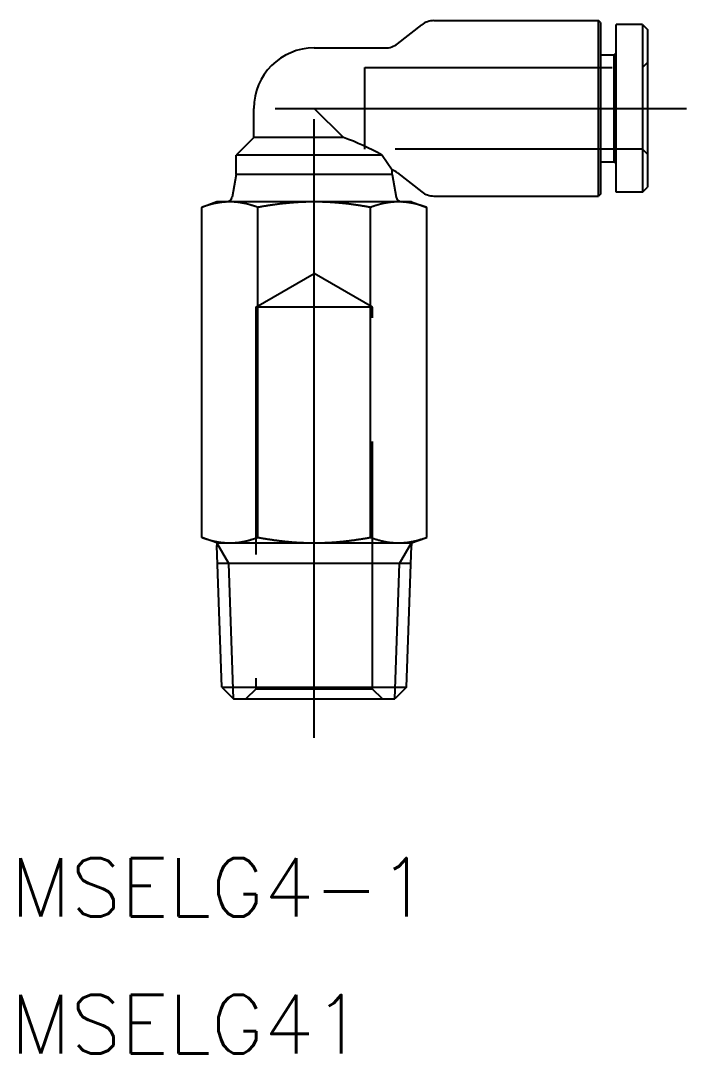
# Model space of a CAD drawing. Extents: x -15.1 to 50.2, y -18.2 to 36.8.
# Drawn here: x -15.1 to 19.1, y -18.2 to 34.8 of the extents above; entities that cross this region are included whole.
import ezdxf

# ---------------------------------------------------------------- set-up
doc = ezdxf.new("R2010")
doc.units = 0
doc.linetypes.add('CENTER', pattern=[50.8, 31.75, -6.35, 6.35, -6.35])
doc.linetypes.add('DASHED', pattern=[19.05, 12.7, -6.35])
doc.layers.get('0').update_dxf_attribs({"linetype": 'CONTINUOUS'})
doc.layers.add('CENTER', color=1, linetype='CENTER')
doc.styles.get("Standard").update_dxf_attribs({"font": 'txt.shx', "height": 3, "bigfont": 'bigfont.shx'})

msp = doc.modelspace()

# ---------------------------------------------------------------- linework, layer by layer
at = {"color": 7, "linetype": 'CONTINUOUS'}
for p, q in [((4.271, 33.611), (5.529, 34.589)), ((6.143, 34.8), (14.6, 34.8)), ((14.6, 25.8), (14.6, 34.8)), ((14.7, 34.7), (14.6, 34.8)), ((14.7, 34.7), (14.7, 25.9)), ((15.5, 26), (15.5, 34.6)), ((16.85, 34.6), (15.5, 34.6)), ((16.85, 34.6), (16.85, 26)), ((16.85, 34.6), (17.1, 34.35)), ((17.1, 34.35), (17.1, 26.25)), ((0, 33.4), (3.657, 33.4)), ((14.7, 33.05), (15.4, 33.05)), ((15.4, 33.05), (15.5, 33.15)), ((15.4, 27.55), (15.4, 33.05)), ((-3.1, 28.8), (-3.1, 30.3)), ((1.5, 28.8), (0, 30.3)), ((-3.1, 28.8), (-4, 27.9)), ((1.5, 28.8), (-3.1, 28.8)), ((3.486, 27.9), (-4, 27.9)), ((-4, 26.9), (-4, 27.9)), ((3.486, 27.9), (4, 27.139)), ((4, 26.9), (4, 27.139)), ((14.7, 27.55), (15.4, 27.55)), ((15.4, 27.55), (15.5, 27.45)), ((-4, 26.9), (-4.206, 25.747)), ((4, 26.9), (-4, 26.9)), ((4, 26.9), (4.206, 25.747)), ((4.271, 26.989), (5.529, 26.011)), ((16.85, 26), (15.5, 26)), ((16.85, 26), (17.1, 26.25)), ((-5, 25.5), (-5.774, 25.218)), ((-4.33, 25.5), (-5, 25.5)), ((0, 25.5), (-4.33, 25.5)), ((4.33, 25.5), (0, 25.5)), ((5, 25.5), (4.33, 25.5)), ((5, 25.5), (5.774, 25.218)), ((6.143, 25.8), (14.6, 25.8)), ((14.7, 25.9), (14.6, 25.8)), ((-5.774, 8.282), (-5.774, 25.218)), ((-2.887, 8.282), (-2.887, 25.218)), ((2.887, 8.282), (2.887, 25.218)), ((5.774, 8.282), (5.774, 25.218)), ((-5, 8), (-5.774, 8.282)), ((-5, 8), (-4.33, 8)), ((-5, 8), (-5, 7.865)), ((-4.33, 8), (0, 8)), ((0, 8), (4.33, 8)), ((4.33, 8), (5, 8)), ((5, 8), (5.774, 8.282)), ((5, 8), (5, 7.865)), ((-4.746, 0.602), (-5, 7.865)), ((4.746, 0.602), (5, 7.865)), ((4.968, 6.938), (-4.968, 6.938)), ((-4.746, 0.602), (4.746, 0.602)), ((-4.746, 0.602), (-4.144, 0)), ((4.746, 0.602), (4.144, 0)), ((-4.144, 0), (4.144, 0))]:
    msp.add_line(p, q, dxfattribs=at)
at = {"color": 3, "linetype": 'DASHED'}
for p, q in [((2.6, 28.2), (2.6, 32.4)), ((2.6, 32.4), (16.85, 32.4)), ((16.85, 32.4), (17.1, 32.65)), ((16.85, 28.2), (2.6, 28.2)), ((17.1, 27.95), (16.85, 28.2)), ((-3, 20.1), (0, 21.832)), ((3, 20.1), (0, 21.832)), ((-3, 20.1), (-3, 0.5)), ((3, 20.1), (-3, 20.1)), ((3, 0.5), (3, 20.1)), ((-3, 0.5), (-3.5, 0)), ((3, 0.5), (-3, 0.5)), ((3.5, 0), (3, 0.5))]:
    msp.add_line(p, q, dxfattribs=at)
at = {"color": 3, "linetype": 'CONTINUOUS'}
for p, q in [((-4.387, 6.938), (-5, 8)), ((4.387, 6.938), (5, 8)), ((-4.144, 0), (-4.387, 6.938)), ((4.144, 0), (4.387, 6.938))]:
    msp.add_line(p, q, dxfattribs=at)
at = {"color": 7}
for points in [[(-4.33, 25.5, 0), (-4.346, 25.5, 0), (-4.362, 25.5, 0), (-4.377, 25.5, 0), (-4.393, 25.499, 0), (-4.409, 25.499, 0), (-4.424, 25.499, 0), (-4.44, 25.498, 0), (-4.455, 25.498, 0), (-4.471, 25.497, 0), (-4.486, 25.497, 0), (-4.502, 25.496, 0), (-4.517, 25.495, 0), (-4.532, 25.494, 0), (-4.548, 25.493, 0), (-4.563, 25.492, 0), (-4.578, 25.491, 0), (-4.594, 25.49, 0), (-4.609, 25.489, 0), (-4.624, 25.488, 0), (-4.639, 25.486, 0), (-4.655, 25.485, 0), (-4.67, 25.483, 0), (-4.685, 25.482, 0), (-4.7, 25.48, 0), (-4.715, 25.479, 0), (-4.73, 25.477, 0), (-4.745, 25.475, 0), (-4.76, 25.473, 0), (-4.775, 25.471, 0), (-4.79, 25.469, 0), (-4.805, 25.467, 0), (-4.82, 25.465, 0), (-4.835, 25.463, 0), (-4.85, 25.461, 0), (-4.865, 25.459, 0), (-4.88, 25.456, 0), (-4.895, 25.454, 0), (-4.91, 25.452, 0), (-4.925, 25.449, 0), (-4.94, 25.447, 0), (-4.955, 25.444, 0), (-4.97, 25.441, 0), (-4.985, 25.439, 0), (-5, 25.436, 0), (-5.015, 25.433, 0), (-5.03, 25.43, 0), (-5.045, 25.427, 0), (-5.06, 25.424, 0), (-5.075, 25.421, 0), (-5.09, 25.418, 0), (-5.105, 25.415, 0), (-5.12, 25.411, 0), (-5.134, 25.408, 0), (-5.149, 25.405, 0), (-5.164, 25.401, 0), (-5.179, 25.398, 0), (-5.194, 25.394, 0), (-5.209, 25.391, 0), (-5.224, 25.387, 0), (-5.239, 25.383, 0), (-5.254, 25.38, 0), (-5.269, 25.376, 0), (-5.284, 25.372, 0), (-5.299, 25.368, 0), (-5.314, 25.364, 0), (-5.329, 25.36, 0), (-5.344, 25.356, 0), (-5.359, 25.352, 0), (-5.375, 25.348, 0), (-5.39, 25.343, 0), (-5.405, 25.339, 0), (-5.42, 25.335, 0), (-5.435, 25.33, 0), (-5.45, 25.326, 0), (-5.465, 25.321, 0), (-5.481, 25.317, 0), (-5.496, 25.312, 0), (-5.511, 25.307, 0), (-5.526, 25.302, 0), (-5.542, 25.298, 0), (-5.557, 25.293, 0), (-5.572, 25.288, 0), (-5.587, 25.283, 0), (-5.603, 25.278, 0), (-5.618, 25.273, 0), (-5.634, 25.267, 0), (-5.649, 25.262, 0), (-5.665, 25.257, 0), (-5.68, 25.252, 0), (-5.696, 25.246, 0), (-5.711, 25.241, 0), (-5.727, 25.235, 0), (-5.742, 25.23, 0), (-5.758, 25.224, 0), (-5.774, 25.218, 0)], [(-2.887, 25.218, 0), (-2.902, 25.224, 0), (-2.918, 25.23, 0), (-2.934, 25.235, 0), (-2.949, 25.241, 0), (-2.965, 25.246, 0), (-2.98, 25.252, 0), (-2.996, 25.257, 0), (-3.011, 25.262, 0), (-3.027, 25.267, 0), (-3.042, 25.273, 0), (-3.057, 25.278, 0), (-3.073, 25.283, 0), (-3.088, 25.288, 0), (-3.103, 25.293, 0), (-3.119, 25.298, 0), (-3.134, 25.302, 0), (-3.149, 25.307, 0), (-3.164, 25.312, 0), (-3.18, 25.317, 0), (-3.195, 25.321, 0), (-3.21, 25.326, 0), (-3.225, 25.33, 0), (-3.24, 25.335, 0), (-3.256, 25.339, 0), (-3.271, 25.343, 0), (-3.286, 25.348, 0), (-3.301, 25.352, 0), (-3.316, 25.356, 0), (-3.331, 25.36, 0), (-3.346, 25.364, 0), (-3.361, 25.368, 0), (-3.376, 25.372, 0), (-3.391, 25.376, 0), (-3.406, 25.38, 0), (-3.421, 25.383, 0), (-3.436, 25.387, 0), (-3.451, 25.391, 0), (-3.466, 25.394, 0), (-3.481, 25.398, 0), (-3.496, 25.401, 0), (-3.511, 25.405, 0), (-3.526, 25.408, 0), (-3.541, 25.411, 0), (-3.556, 25.415, 0), (-3.571, 25.418, 0), (-3.586, 25.421, 0), (-3.6, 25.424, 0), (-3.615, 25.427, 0), (-3.63, 25.43, 0), (-3.645, 25.433, 0), (-3.66, 25.436, 0), (-3.675, 25.439, 0), (-3.69, 25.441, 0), (-3.705, 25.444, 0), (-3.72, 25.447, 0), (-3.735, 25.449, 0), (-3.75, 25.452, 0), (-3.765, 25.454, 0), (-3.78, 25.456, 0), (-3.795, 25.459, 0), (-3.81, 25.461, 0), (-3.825, 25.463, 0), (-3.84, 25.465, 0), (-3.855, 25.467, 0), (-3.87, 25.469, 0), (-3.885, 25.471, 0), (-3.9, 25.473, 0), (-3.915, 25.475, 0), (-3.93, 25.477, 0), (-3.945, 25.479, 0), (-3.96, 25.48, 0), (-3.975, 25.482, 0), (-3.991, 25.483, 0), (-4.006, 25.485, 0), (-4.021, 25.486, 0), (-4.036, 25.488, 0), (-4.051, 25.489, 0), (-4.067, 25.49, 0), (-4.082, 25.491, 0), (-4.097, 25.492, 0), (-4.112, 25.493, 0), (-4.128, 25.494, 0), (-4.143, 25.495, 0), (-4.159, 25.496, 0), (-4.174, 25.497, 0), (-4.189, 25.497, 0), (-4.205, 25.498, 0), (-4.221, 25.498, 0), (-4.236, 25.499, 0), (-4.252, 25.499, 0), (-4.267, 25.499, 0), (-4.283, 25.5, 0), (-4.299, 25.5, 0), (-4.314, 25.5, 0), (-4.33, 25.5, 0)], [(0, 25.5, 0), (-0.032, 25.5, 0), (-0.063, 25.5, 0), (-0.094, 25.5, 0), (-0.126, 25.499, 0), (-0.157, 25.499, 0), (-0.188, 25.499, 0), (-0.219, 25.498, 0), (-0.25, 25.498, 0), (-0.281, 25.497, 0), (-0.312, 25.497, 0), (-0.343, 25.496, 0), (-0.374, 25.495, 0), (-0.405, 25.494, 0), (-0.435, 25.493, 0), (-0.466, 25.492, 0), (-0.497, 25.491, 0), (-0.527, 25.49, 0), (-0.558, 25.489, 0), (-0.588, 25.488, 0), (-0.618, 25.486, 0), (-0.649, 25.485, 0), (-0.679, 25.483, 0), (-0.709, 25.482, 0), (-0.74, 25.48, 0), (-0.77, 25.479, 0), (-0.8, 25.477, 0), (-0.83, 25.475, 0), (-0.86, 25.473, 0), (-0.891, 25.471, 0), (-0.921, 25.469, 0), (-0.951, 25.467, 0), (-0.981, 25.465, 0), (-1.011, 25.463, 0), (-1.041, 25.461, 0), (-1.071, 25.459, 0), (-1.101, 25.456, 0), (-1.131, 25.454, 0), (-1.16, 25.452, 0), (-1.19, 25.449, 0), (-1.22, 25.447, 0), (-1.25, 25.444, 0), (-1.28, 25.441, 0), (-1.31, 25.439, 0), (-1.34, 25.436, 0), (-1.37, 25.433, 0), (-1.4, 25.43, 0), (-1.429, 25.427, 0), (-1.459, 25.424, 0), (-1.489, 25.421, 0), (-1.519, 25.418, 0), (-1.549, 25.415, 0), (-1.579, 25.411, 0), (-1.609, 25.408, 0), (-1.639, 25.405, 0), (-1.668, 25.401, 0), (-1.698, 25.398, 0), (-1.728, 25.394, 0), (-1.758, 25.391, 0), (-1.788, 25.387, 0), (-1.818, 25.383, 0), (-1.848, 25.38, 0), (-1.878, 25.376, 0), (-1.908, 25.372, 0), (-1.938, 25.368, 0), (-1.968, 25.364, 0), (-1.998, 25.36, 0), (-2.028, 25.356, 0), (-2.059, 25.352, 0), (-2.089, 25.348, 0), (-2.119, 25.343, 0), (-2.149, 25.339, 0), (-2.179, 25.335, 0), (-2.21, 25.33, 0), (-2.24, 25.326, 0), (-2.27, 25.321, 0), (-2.301, 25.317, 0), (-2.331, 25.312, 0), (-2.362, 25.307, 0), (-2.392, 25.302, 0), (-2.423, 25.298, 0), (-2.453, 25.293, 0), (-2.484, 25.288, 0), (-2.515, 25.283, 0), (-2.545, 25.278, 0), (-2.576, 25.273, 0), (-2.607, 25.267, 0), (-2.638, 25.262, 0), (-2.669, 25.257, 0), (-2.7, 25.252, 0), (-2.731, 25.246, 0), (-2.762, 25.241, 0), (-2.793, 25.235, 0), (-2.824, 25.23, 0), (-2.855, 25.224, 0), (-2.887, 25.218, 0)], [(2.887, 25.218, 0), (2.855, 25.224, 0), (2.824, 25.23, 0), (2.793, 25.235, 0), (2.762, 25.241, 0), (2.731, 25.246, 0), (2.7, 25.252, 0), (2.669, 25.257, 0), (2.638, 25.262, 0), (2.607, 25.267, 0), (2.576, 25.273, 0), (2.545, 25.278, 0), (2.515, 25.283, 0), (2.484, 25.288, 0), (2.453, 25.293, 0), (2.423, 25.298, 0), (2.392, 25.302, 0), (2.362, 25.307, 0), (2.331, 25.312, 0), (2.301, 25.317, 0), (2.27, 25.321, 0), (2.24, 25.326, 0), (2.21, 25.33, 0), (2.179, 25.335, 0), (2.149, 25.339, 0), (2.119, 25.343, 0), (2.089, 25.348, 0), (2.059, 25.352, 0), (2.028, 25.356, 0), (1.998, 25.36, 0), (1.968, 25.364, 0), (1.938, 25.368, 0), (1.908, 25.372, 0), (1.878, 25.376, 0), (1.848, 25.38, 0), (1.818, 25.383, 0), (1.788, 25.387, 0), (1.758, 25.391, 0), (1.728, 25.394, 0), (1.698, 25.398, 0), (1.668, 25.401, 0), (1.639, 25.405, 0), (1.609, 25.408, 0), (1.579, 25.411, 0), (1.549, 25.415, 0), (1.519, 25.418, 0), (1.489, 25.421, 0), (1.459, 25.424, 0), (1.429, 25.427, 0), (1.4, 25.43, 0), (1.37, 25.433, 0), (1.34, 25.436, 0), (1.31, 25.439, 0), (1.28, 25.441, 0), (1.25, 25.444, 0), (1.22, 25.447, 0), (1.19, 25.449, 0), (1.16, 25.452, 0), (1.131, 25.454, 0), (1.101, 25.456, 0), (1.071, 25.459, 0), (1.041, 25.461, 0), (1.011, 25.463, 0), (0.981, 25.465, 0), (0.951, 25.467, 0), (0.921, 25.469, 0), (0.891, 25.471, 0), (0.86, 25.473, 0), (0.83, 25.475, 0), (0.8, 25.477, 0), (0.77, 25.479, 0), (0.74, 25.48, 0), (0.709, 25.482, 0), (0.679, 25.483, 0), (0.649, 25.485, 0), (0.618, 25.486, 0), (0.588, 25.488, 0), (0.558, 25.489, 0), (0.527, 25.49, 0), (0.497, 25.491, 0), (0.466, 25.492, 0), (0.435, 25.493, 0), (0.405, 25.494, 0), (0.374, 25.495, 0), (0.343, 25.496, 0), (0.312, 25.497, 0), (0.281, 25.497, 0), (0.25, 25.498, 0), (0.219, 25.498, 0), (0.188, 25.499, 0), (0.157, 25.499, 0), (0.126, 25.499, 0), (0.094, 25.5, 0), (0.063, 25.5, 0), (0.032, 25.5, 0), (0, 25.5, 0)], [(4.33, 25.5, 0), (4.314, 25.5, 0), (4.299, 25.5, 0), (4.283, 25.5, 0), (4.267, 25.499, 0), (4.252, 25.499, 0), (4.236, 25.499, 0), (4.221, 25.498, 0), (4.205, 25.498, 0), (4.189, 25.497, 0), (4.174, 25.497, 0), (4.159, 25.496, 0), (4.143, 25.495, 0), (4.128, 25.494, 0), (4.112, 25.493, 0), (4.097, 25.492, 0), (4.082, 25.491, 0), (4.067, 25.49, 0), (4.051, 25.489, 0), (4.036, 25.488, 0), (4.021, 25.486, 0), (4.006, 25.485, 0), (3.991, 25.483, 0), (3.975, 25.482, 0), (3.96, 25.48, 0), (3.945, 25.479, 0), (3.93, 25.477, 0), (3.915, 25.475, 0), (3.9, 25.473, 0), (3.885, 25.471, 0), (3.87, 25.469, 0), (3.855, 25.467, 0), (3.84, 25.465, 0), (3.825, 25.463, 0), (3.81, 25.461, 0), (3.795, 25.459, 0), (3.78, 25.456, 0), (3.765, 25.454, 0), (3.75, 25.452, 0), (3.735, 25.449, 0), (3.72, 25.447, 0), (3.705, 25.444, 0), (3.69, 25.441, 0), (3.675, 25.439, 0), (3.66, 25.436, 0), (3.645, 25.433, 0), (3.63, 25.43, 0), (3.615, 25.427, 0), (3.6, 25.424, 0), (3.586, 25.421, 0), (3.571, 25.418, 0), (3.556, 25.415, 0), (3.541, 25.411, 0), (3.526, 25.408, 0), (3.511, 25.405, 0), (3.496, 25.401, 0), (3.481, 25.398, 0), (3.466, 25.394, 0), (3.451, 25.391, 0), (3.436, 25.387, 0), (3.421, 25.383, 0), (3.406, 25.38, 0), (3.391, 25.376, 0), (3.376, 25.372, 0), (3.361, 25.368, 0), (3.346, 25.364, 0), (3.331, 25.36, 0), (3.316, 25.356, 0), (3.301, 25.352, 0), (3.286, 25.348, 0), (3.271, 25.343, 0), (3.256, 25.339, 0), (3.24, 25.335, 0), (3.225, 25.33, 0), (3.21, 25.326, 0), (3.195, 25.321, 0), (3.18, 25.317, 0), (3.164, 25.312, 0), (3.149, 25.307, 0), (3.134, 25.302, 0), (3.119, 25.298, 0), (3.103, 25.293, 0), (3.088, 25.288, 0), (3.073, 25.283, 0), (3.057, 25.278, 0), (3.042, 25.273, 0), (3.027, 25.267, 0), (3.011, 25.262, 0), (2.996, 25.257, 0), (2.98, 25.252, 0), (2.965, 25.246, 0), (2.949, 25.241, 0), (2.934, 25.235, 0), (2.918, 25.23, 0), (2.902, 25.224, 0), (2.887, 25.218, 0)], [(5.774, 25.218, 0), (5.758, 25.224, 0), (5.742, 25.23, 0), (5.727, 25.235, 0), (5.711, 25.241, 0), (5.696, 25.246, 0), (5.68, 25.252, 0), (5.665, 25.257, 0), (5.649, 25.262, 0), (5.634, 25.267, 0), (5.618, 25.273, 0), (5.603, 25.278, 0), (5.587, 25.283, 0), (5.572, 25.288, 0), (5.557, 25.293, 0), (5.542, 25.298, 0), (5.526, 25.302, 0), (5.511, 25.307, 0), (5.496, 25.312, 0), (5.481, 25.317, 0), (5.465, 25.321, 0), (5.45, 25.326, 0), (5.435, 25.33, 0), (5.42, 25.335, 0), (5.405, 25.339, 0), (5.39, 25.343, 0), (5.375, 25.348, 0), (5.359, 25.352, 0), (5.344, 25.356, 0), (5.329, 25.36, 0), (5.314, 25.364, 0), (5.299, 25.368, 0), (5.284, 25.372, 0), (5.269, 25.376, 0), (5.254, 25.38, 0), (5.239, 25.383, 0), (5.224, 25.387, 0), (5.209, 25.391, 0), (5.194, 25.394, 0), (5.179, 25.398, 0), (5.164, 25.401, 0), (5.149, 25.405, 0), (5.134, 25.408, 0), (5.12, 25.411, 0), (5.105, 25.415, 0), (5.09, 25.418, 0), (5.075, 25.421, 0), (5.06, 25.424, 0), (5.045, 25.427, 0), (5.03, 25.43, 0), (5.015, 25.433, 0), (5, 25.436, 0), (4.985, 25.439, 0), (4.97, 25.441, 0), (4.955, 25.444, 0), (4.94, 25.447, 0), (4.925, 25.449, 0), (4.91, 25.452, 0), (4.895, 25.454, 0), (4.88, 25.456, 0), (4.865, 25.459, 0), (4.85, 25.461, 0), (4.835, 25.463, 0), (4.82, 25.465, 0), (4.805, 25.467, 0), (4.79, 25.469, 0), (4.775, 25.471, 0), (4.76, 25.473, 0), (4.745, 25.475, 0), (4.73, 25.477, 0), (4.715, 25.479, 0), (4.7, 25.48, 0), (4.685, 25.482, 0), (4.67, 25.483, 0), (4.655, 25.485, 0), (4.639, 25.486, 0), (4.624, 25.488, 0), (4.609, 25.489, 0), (4.594, 25.49, 0), (4.578, 25.491, 0), (4.563, 25.492, 0), (4.548, 25.493, 0), (4.532, 25.494, 0), (4.517, 25.495, 0), (4.502, 25.496, 0), (4.486, 25.497, 0), (4.471, 25.497, 0), (4.455, 25.498, 0), (4.44, 25.498, 0), (4.424, 25.499, 0), (4.409, 25.499, 0), (4.393, 25.499, 0), (4.377, 25.5, 0), (4.362, 25.5, 0), (4.346, 25.5, 0), (4.33, 25.5, 0)], [(-5.774, 8.282, 0), (-5.758, 8.276, 0), (-5.742, 8.27, 0), (-5.726, 8.265, 0), (-5.71, 8.259, 0), (-5.695, 8.253, 0), (-5.679, 8.248, 0), (-5.664, 8.243, 0), (-5.648, 8.237, 0), (-5.632, 8.232, 0), (-5.617, 8.227, 0), (-5.601, 8.222, 0), (-5.586, 8.217, 0), (-5.57, 8.212, 0), (-5.555, 8.207, 0), (-5.54, 8.202, 0), (-5.524, 8.197, 0), (-5.509, 8.192, 0), (-5.494, 8.187, 0), (-5.478, 8.183, 0), (-5.463, 8.178, 0), (-5.448, 8.174, 0), (-5.432, 8.169, 0), (-5.417, 8.165, 0), (-5.402, 8.16, 0), (-5.387, 8.156, 0), (-5.372, 8.152, 0), (-5.357, 8.147, 0), (-5.341, 8.143, 0), (-5.326, 8.139, 0), (-5.311, 8.135, 0), (-5.296, 8.131, 0), (-5.281, 8.127, 0), (-5.266, 8.123, 0), (-5.251, 8.12, 0), (-5.236, 8.116, 0), (-5.221, 8.112, 0), (-5.206, 8.108, 0), (-5.191, 8.105, 0), (-5.176, 8.101, 0), (-5.161, 8.098, 0), (-5.146, 8.094, 0), (-5.131, 8.091, 0), (-5.116, 8.088, 0), (-5.101, 8.085, 0), (-5.086, 8.081, 0), (-5.071, 8.078, 0), (-5.056, 8.075, 0), (-5.041, 8.072, 0), (-5.026, 8.069, 0), (-5.011, 8.066, 0), (-4.997, 8.064, 0), (-4.982, 8.061, 0), (-4.967, 8.058, 0), (-4.952, 8.055, 0), (-4.937, 8.053, 0), (-4.922, 8.05, 0), (-4.907, 8.048, 0), (-4.892, 8.045, 0), (-4.877, 8.043, 0), (-4.862, 8.041, 0), (-4.847, 8.039, 0), (-4.832, 8.036, 0), (-4.817, 8.034, 0), (-4.802, 8.032, 0), (-4.787, 8.03, 0), (-4.772, 8.028, 0), (-4.757, 8.026, 0), (-4.742, 8.025, 0), (-4.727, 8.023, 0), (-4.712, 8.021, 0), (-4.697, 8.02, 0), (-4.682, 8.018, 0), (-4.667, 8.016, 0), (-4.652, 8.015, 0), (-4.637, 8.014, 0), (-4.622, 8.012, 0), (-4.607, 8.011, 0), (-4.592, 8.01, 0), (-4.576, 8.009, 0), (-4.561, 8.008, 0), (-4.546, 8.007, 0), (-4.531, 8.006, 0), (-4.515, 8.005, 0), (-4.5, 8.004, 0), (-4.485, 8.003, 0), (-4.47, 8.003, 0), (-4.454, 8.002, 0), (-4.439, 8.002, 0), (-4.423, 8.001, 0), (-4.408, 8.001, 0), (-4.392, 8.001, 0), (-4.377, 8, 0), (-4.361, 8, 0), (-4.346, 8, 0), (-4.33, 8, 0)], [(-4.33, 8, 0), (-4.315, 8, 0), (-4.299, 8, 0), (-4.283, 8, 0), (-4.268, 8.001, 0), (-4.252, 8.001, 0), (-4.237, 8.001, 0), (-4.222, 8.002, 0), (-4.206, 8.002, 0), (-4.191, 8.003, 0), (-4.175, 8.003, 0), (-4.16, 8.004, 0), (-4.145, 8.005, 0), (-4.13, 8.006, 0), (-4.114, 8.007, 0), (-4.099, 8.008, 0), (-4.084, 8.009, 0), (-4.069, 8.01, 0), (-4.054, 8.011, 0), (-4.038, 8.012, 0), (-4.023, 8.014, 0), (-4.008, 8.015, 0), (-3.993, 8.016, 0), (-3.978, 8.018, 0), (-3.963, 8.02, 0), (-3.948, 8.021, 0), (-3.933, 8.023, 0), (-3.918, 8.025, 0), (-3.903, 8.026, 0), (-3.888, 8.028, 0), (-3.873, 8.03, 0), (-3.858, 8.032, 0), (-3.843, 8.034, 0), (-3.828, 8.036, 0), (-3.813, 8.039, 0), (-3.798, 8.041, 0), (-3.783, 8.043, 0), (-3.768, 8.045, 0), (-3.753, 8.048, 0), (-3.738, 8.05, 0), (-3.723, 8.053, 0), (-3.709, 8.055, 0), (-3.694, 8.058, 0), (-3.679, 8.061, 0), (-3.664, 8.064, 0), (-3.649, 8.066, 0), (-3.634, 8.069, 0), (-3.619, 8.072, 0), (-3.604, 8.075, 0), (-3.589, 8.078, 0), (-3.574, 8.081, 0), (-3.559, 8.085, 0), (-3.544, 8.088, 0), (-3.529, 8.091, 0), (-3.514, 8.094, 0), (-3.499, 8.098, 0), (-3.484, 8.101, 0), (-3.469, 8.105, 0), (-3.454, 8.108, 0), (-3.439, 8.112, 0), (-3.424, 8.116, 0), (-3.409, 8.12, 0), (-3.394, 8.123, 0), (-3.379, 8.127, 0), (-3.364, 8.131, 0), (-3.349, 8.135, 0), (-3.334, 8.139, 0), (-3.319, 8.143, 0), (-3.304, 8.147, 0), (-3.289, 8.152, 0), (-3.273, 8.156, 0), (-3.258, 8.16, 0), (-3.243, 8.165, 0), (-3.228, 8.169, 0), (-3.213, 8.174, 0), (-3.197, 8.178, 0), (-3.182, 8.183, 0), (-3.167, 8.187, 0), (-3.151, 8.192, 0), (-3.136, 8.197, 0), (-3.121, 8.202, 0), (-3.105, 8.207, 0), (-3.09, 8.212, 0), (-3.074, 8.217, 0), (-3.059, 8.222, 0), (-3.043, 8.227, 0), (-3.028, 8.232, 0), (-3.012, 8.237, 0), (-2.997, 8.243, 0), (-2.981, 8.248, 0), (-2.965, 8.253, 0), (-2.95, 8.259, 0), (-2.934, 8.265, 0), (-2.918, 8.27, 0), (-2.903, 8.276, 0), (-2.887, 8.282, 0)], [(-2.887, 8.282, 0), (-2.855, 8.276, 0), (-2.824, 8.27, 0), (-2.792, 8.265, 0), (-2.761, 8.259, 0), (-2.729, 8.253, 0), (-2.698, 8.248, 0), (-2.667, 8.243, 0), (-2.636, 8.237, 0), (-2.604, 8.232, 0), (-2.573, 8.227, 0), (-2.542, 8.222, 0), (-2.511, 8.217, 0), (-2.481, 8.212, 0), (-2.45, 8.207, 0), (-2.419, 8.202, 0), (-2.388, 8.197, 0), (-2.357, 8.192, 0), (-2.327, 8.187, 0), (-2.296, 8.183, 0), (-2.266, 8.178, 0), (-2.235, 8.174, 0), (-2.205, 8.169, 0), (-2.174, 8.165, 0), (-2.144, 8.16, 0), (-2.113, 8.156, 0), (-2.083, 8.152, 0), (-2.053, 8.147, 0), (-2.023, 8.143, 0), (-1.992, 8.139, 0), (-1.962, 8.135, 0), (-1.932, 8.131, 0), (-1.902, 8.127, 0), (-1.872, 8.123, 0), (-1.842, 8.12, 0), (-1.812, 8.116, 0), (-1.781, 8.112, 0), (-1.751, 8.108, 0), (-1.721, 8.105, 0), (-1.691, 8.101, 0), (-1.662, 8.098, 0), (-1.632, 8.094, 0), (-1.602, 8.091, 0), (-1.572, 8.088, 0), (-1.542, 8.085, 0), (-1.512, 8.081, 0), (-1.482, 8.078, 0), (-1.452, 8.075, 0), (-1.422, 8.072, 0), (-1.392, 8.069, 0), (-1.363, 8.066, 0), (-1.333, 8.064, 0), (-1.303, 8.061, 0), (-1.273, 8.058, 0), (-1.243, 8.055, 0), (-1.213, 8.053, 0), (-1.184, 8.05, 0), (-1.154, 8.048, 0), (-1.124, 8.045, 0), (-1.094, 8.043, 0), (-1.064, 8.041, 0), (-1.034, 8.039, 0), (-1.004, 8.036, 0), (-0.974, 8.034, 0), (-0.944, 8.032, 0), (-0.914, 8.03, 0), (-0.884, 8.028, 0), (-0.854, 8.026, 0), (-0.824, 8.025, 0), (-0.794, 8.023, 0), (-0.764, 8.021, 0), (-0.734, 8.02, 0), (-0.704, 8.018, 0), (-0.674, 8.016, 0), (-0.644, 8.015, 0), (-0.614, 8.014, 0), (-0.583, 8.012, 0), (-0.553, 8.011, 0), (-0.523, 8.01, 0), (-0.492, 8.009, 0), (-0.462, 8.008, 0), (-0.432, 8.007, 0), (-0.401, 8.006, 0), (-0.371, 8.005, 0), (-0.34, 8.004, 0), (-0.309, 8.003, 0), (-0.279, 8.003, 0), (-0.248, 8.002, 0), (-0.217, 8.002, 0), (-0.186, 8.001, 0), (-0.155, 8.001, 0), (-0.125, 8.001, 0), (-0.093, 8, 0), (-0.062, 8, 0), (-0.031, 8, 0), (0, 8, 0)], [(0, 8, 0), (0.031, 8, 0), (0.062, 8, 0), (0.093, 8, 0), (0.125, 8.001, 0), (0.155, 8.001, 0), (0.186, 8.001, 0), (0.217, 8.002, 0), (0.248, 8.002, 0), (0.279, 8.003, 0), (0.309, 8.003, 0), (0.34, 8.004, 0), (0.371, 8.005, 0), (0.401, 8.006, 0), (0.432, 8.007, 0), (0.462, 8.008, 0), (0.492, 8.009, 0), (0.523, 8.01, 0), (0.553, 8.011, 0), (0.583, 8.012, 0), (0.614, 8.014, 0), (0.644, 8.015, 0), (0.674, 8.016, 0), (0.704, 8.018, 0), (0.734, 8.02, 0), (0.764, 8.021, 0), (0.794, 8.023, 0), (0.824, 8.025, 0), (0.854, 8.026, 0), (0.884, 8.028, 0), (0.914, 8.03, 0), (0.944, 8.032, 0), (0.974, 8.034, 0), (1.004, 8.036, 0), (1.034, 8.039, 0), (1.064, 8.041, 0), (1.094, 8.043, 0), (1.124, 8.045, 0), (1.154, 8.048, 0), (1.184, 8.05, 0), (1.213, 8.053, 0), (1.243, 8.055, 0), (1.273, 8.058, 0), (1.303, 8.061, 0), (1.333, 8.064, 0), (1.363, 8.066, 0), (1.392, 8.069, 0), (1.422, 8.072, 0), (1.452, 8.075, 0), (1.482, 8.078, 0), (1.512, 8.081, 0), (1.542, 8.085, 0), (1.572, 8.088, 0), (1.602, 8.091, 0), (1.632, 8.094, 0), (1.662, 8.098, 0), (1.691, 8.101, 0), (1.721, 8.105, 0), (1.751, 8.108, 0), (1.781, 8.112, 0), (1.812, 8.116, 0), (1.842, 8.12, 0), (1.872, 8.123, 0), (1.902, 8.127, 0), (1.932, 8.131, 0), (1.962, 8.135, 0), (1.992, 8.139, 0), (2.023, 8.143, 0), (2.053, 8.147, 0), (2.083, 8.152, 0), (2.113, 8.156, 0), (2.144, 8.16, 0), (2.174, 8.165, 0), (2.205, 8.169, 0), (2.235, 8.174, 0), (2.266, 8.178, 0), (2.296, 8.183, 0), (2.327, 8.187, 0), (2.357, 8.192, 0), (2.388, 8.197, 0), (2.419, 8.202, 0), (2.45, 8.207, 0), (2.481, 8.212, 0), (2.511, 8.217, 0), (2.542, 8.222, 0), (2.573, 8.227, 0), (2.604, 8.232, 0), (2.636, 8.237, 0), (2.667, 8.243, 0), (2.698, 8.248, 0), (2.729, 8.253, 0), (2.761, 8.259, 0), (2.792, 8.265, 0), (2.824, 8.27, 0), (2.855, 8.276, 0), (2.887, 8.282, 0)], [(2.887, 8.282, 0), (2.903, 8.276, 0), (2.918, 8.27, 0), (2.934, 8.265, 0), (2.95, 8.259, 0), (2.965, 8.253, 0), (2.981, 8.248, 0), (2.997, 8.243, 0), (3.012, 8.237, 0), (3.028, 8.232, 0), (3.043, 8.227, 0), (3.059, 8.222, 0), (3.074, 8.217, 0), (3.09, 8.212, 0), (3.105, 8.207, 0), (3.121, 8.202, 0), (3.136, 8.197, 0), (3.151, 8.192, 0), (3.167, 8.187, 0), (3.182, 8.183, 0), (3.197, 8.178, 0), (3.213, 8.174, 0), (3.228, 8.169, 0), (3.243, 8.165, 0), (3.258, 8.16, 0), (3.273, 8.156, 0), (3.289, 8.152, 0), (3.304, 8.147, 0), (3.319, 8.143, 0), (3.334, 8.139, 0), (3.349, 8.135, 0), (3.364, 8.131, 0), (3.379, 8.127, 0), (3.394, 8.123, 0), (3.409, 8.12, 0), (3.424, 8.116, 0), (3.439, 8.112, 0), (3.454, 8.108, 0), (3.469, 8.105, 0), (3.484, 8.101, 0), (3.499, 8.098, 0), (3.514, 8.094, 0), (3.529, 8.091, 0), (3.544, 8.088, 0), (3.559, 8.085, 0), (3.574, 8.081, 0), (3.589, 8.078, 0), (3.604, 8.075, 0), (3.619, 8.072, 0), (3.634, 8.069, 0), (3.649, 8.066, 0), (3.664, 8.064, 0), (3.679, 8.061, 0), (3.694, 8.058, 0), (3.709, 8.055, 0), (3.723, 8.053, 0), (3.738, 8.05, 0), (3.753, 8.048, 0), (3.768, 8.045, 0), (3.783, 8.043, 0), (3.798, 8.041, 0), (3.813, 8.039, 0), (3.828, 8.036, 0), (3.843, 8.034, 0), (3.858, 8.032, 0), (3.873, 8.03, 0), (3.888, 8.028, 0), (3.903, 8.026, 0), (3.918, 8.025, 0), (3.933, 8.023, 0), (3.948, 8.021, 0), (3.963, 8.02, 0), (3.978, 8.018, 0), (3.993, 8.016, 0), (4.008, 8.015, 0), (4.023, 8.014, 0), (4.038, 8.012, 0), (4.054, 8.011, 0), (4.069, 8.01, 0), (4.084, 8.009, 0), (4.099, 8.008, 0), (4.114, 8.007, 0), (4.13, 8.006, 0), (4.145, 8.005, 0), (4.16, 8.004, 0), (4.175, 8.003, 0), (4.191, 8.003, 0), (4.206, 8.002, 0), (4.222, 8.002, 0), (4.237, 8.001, 0), (4.252, 8.001, 0), (4.268, 8.001, 0), (4.283, 8, 0), (4.299, 8, 0), (4.315, 8, 0), (4.33, 8, 0)], [(4.33, 8, 0), (4.346, 8, 0), (4.361, 8, 0), (4.377, 8, 0), (4.392, 8.001, 0), (4.408, 8.001, 0), (4.423, 8.001, 0), (4.439, 8.002, 0), (4.454, 8.002, 0), (4.47, 8.003, 0), (4.485, 8.003, 0), (4.5, 8.004, 0), (4.515, 8.005, 0), (4.531, 8.006, 0), (4.546, 8.007, 0), (4.561, 8.008, 0), (4.576, 8.009, 0), (4.592, 8.01, 0), (4.607, 8.011, 0), (4.622, 8.012, 0), (4.637, 8.014, 0), (4.652, 8.015, 0), (4.667, 8.016, 0), (4.682, 8.018, 0), (4.697, 8.02, 0), (4.712, 8.021, 0), (4.727, 8.023, 0), (4.742, 8.025, 0), (4.757, 8.026, 0), (4.772, 8.028, 0), (4.787, 8.03, 0), (4.802, 8.032, 0), (4.817, 8.034, 0), (4.832, 8.036, 0), (4.847, 8.039, 0), (4.862, 8.041, 0), (4.877, 8.043, 0), (4.892, 8.045, 0), (4.907, 8.048, 0), (4.922, 8.05, 0), (4.937, 8.053, 0), (4.952, 8.055, 0), (4.967, 8.058, 0), (4.982, 8.061, 0), (4.997, 8.064, 0), (5.011, 8.066, 0), (5.026, 8.069, 0), (5.041, 8.072, 0), (5.056, 8.075, 0), (5.071, 8.078, 0), (5.086, 8.081, 0), (5.101, 8.085, 0), (5.116, 8.088, 0), (5.131, 8.091, 0), (5.146, 8.094, 0), (5.161, 8.098, 0), (5.176, 8.101, 0), (5.191, 8.105, 0), (5.206, 8.108, 0), (5.221, 8.112, 0), (5.236, 8.116, 0), (5.251, 8.12, 0), (5.266, 8.123, 0), (5.281, 8.127, 0), (5.296, 8.131, 0), (5.311, 8.135, 0), (5.326, 8.139, 0), (5.341, 8.143, 0), (5.357, 8.147, 0), (5.372, 8.152, 0), (5.387, 8.156, 0), (5.402, 8.16, 0), (5.417, 8.165, 0), (5.432, 8.169, 0), (5.448, 8.174, 0), (5.463, 8.178, 0), (5.478, 8.183, 0), (5.494, 8.187, 0), (5.509, 8.192, 0), (5.524, 8.197, 0), (5.54, 8.202, 0), (5.555, 8.207, 0), (5.57, 8.212, 0), (5.586, 8.217, 0), (5.601, 8.222, 0), (5.617, 8.227, 0), (5.632, 8.232, 0), (5.648, 8.237, 0), (5.664, 8.243, 0), (5.679, 8.248, 0), (5.695, 8.253, 0), (5.71, 8.259, 0), (5.726, 8.265, 0), (5.742, 8.27, 0), (5.758, 8.276, 0), (5.774, 8.282, 0)]]:
    msp.add_polyline3d(points, dxfattribs=at)
at = {"color": 7, "linetype": 'CONTINUOUS'}
for centre, radius, start, end in [((6.143, 33.8), 1, 90, 127.875), ((0, 30.3), 3.1, 90, 180), ((3.657, 34.4), 1, 270, 307.875), ((-2.606, 17.101), 12.398, 60.574, 70.6618), ((3.657, 26.2), 1, 52.125, 69.9337), ((6.143, 26.8), 1, 232.125, 270), ((-4.501, 25.8), 0.3, 270, 349.8753), ((4.501, 25.8), 0.3, 190.1247, 270)]:
    msp.add_arc(centre, radius, start, end, dxfattribs=at)
at = {"layer": 'CENTER', "color": 1, "linetype": 'CENTER'}
for p, q in [((0, -2), (0, 32.3)), ((-2, 30.3), (19.1, 30.3))]:
    msp.add_line(p, q, dxfattribs=at)

# ---------------------------------------------------------------- texts
at = {"color": 7, "linetype": 'CONTINUOUS'}
for s, p in [('MSELG4-1', (-15.579, -11.175)), ('MSELG41', (-15.579, -18.197))]:
    msp.add_text(s, height=3, dxfattribs=at).set_placement(p)

doc.saveas('drawing.dxf')
